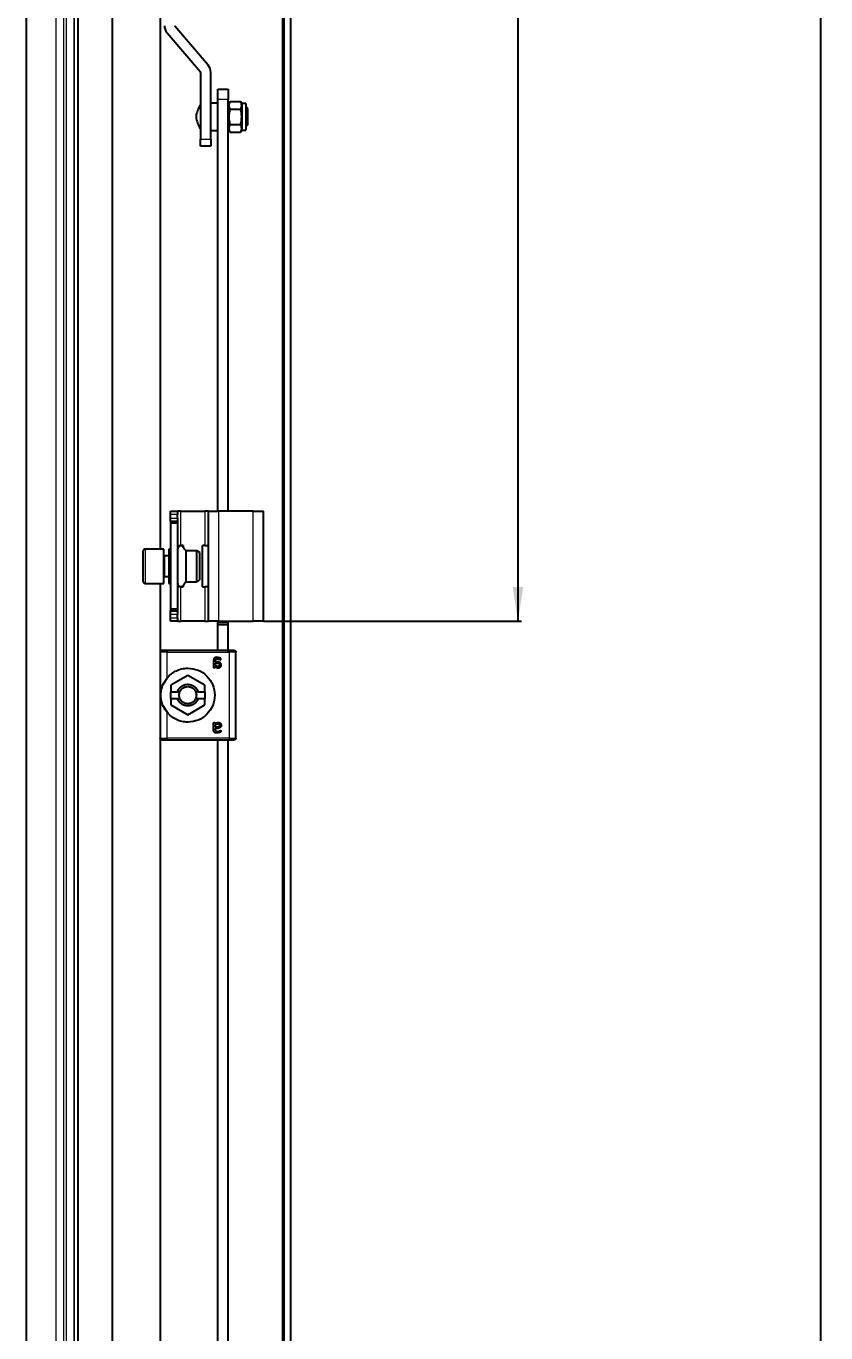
# Model space of a CAD drawing. Header units: millimetres. Extents: x -708 to 1768, y -1269 to 974.
# Drawn here: x 1535.3 to 1767.8, y -591.4 to -211.3 of the extents above; entities that cross this region are included whole.
import ezdxf

# ---------------------------------------------------------------- set-up
doc = ezdxf.new("R2010")
doc.units = ezdxf.units.MM
doc.layers.add('FORMAT', color=7, linetype='Continuous')
doc.styles.add('SLDTEXTSTYLE0', font='TXT', dxfattribs={"width": 0.75})
doc.dimstyles.new('SLDDIMSTYLE0', dxfattribs={"dimtxt": 20, "dimasz": 10, "dimexe": 0, "dimexo": 0.0625, "dimgap": 5, "dimtad": 2, "dimdec": 1, "dimrnd": 1e-09, "dimzin": 12, "dimdsep": 46, "dimtxsty": 'SLDTEXTSTYLE0', "dimsah": 1, "dimcen": 0.09, "dimadec": 0, "dimazin": 3, "dimtfac": 1, "dimtofl": 0, "dimtmove": 0, "dimatfit": 3, "dimfxl": 0, "dimfrac": 2, "dimtolj": 1, "dimtzin": 12, "dimarcsym": 0})

# ---------------------------------------------------------------- blocks, each defined once
blk = doc.blocks.new('_D_8')
at = {"layer": 'FORMAT'}
for p, q in [((1604.31, 672.59), (1767.3, 672.59)), ((1766.3, 672.59), (1766.3, -859.41)), ((1604.31, -859.41), (1767.3, -859.41))]:
    blk.add_line(p, q, dxfattribs=at)
for points in [[(1766.3, 672.59), (1764.76, 662.59), (1767.84, 662.59)], [(1766.3, -859.41), (1767.84, -849.41), (1764.76, -849.41)]]:
    blk.add_solid(points, dxfattribs=at)
at = {"layer": 'FORMAT', "insert": (1740.52, -122.97), "char_height": 20, "attachment_point": 1, "rotation": 90, "style": 'SLDTEXTSTYLE0'}
blk.add_mtext('1532', dxfattribs=at)
blk = doc.blocks.new('_D_11')
at = {"layer": 'FORMAT'}
for p, q in [((1604.31, 197.59), (1679.3, 197.59)), ((1678.3, 197.59), (1678.3, -384.41)), ((1604.31, -384.41), (1679.3, -384.41))]:
    blk.add_line(p, q, dxfattribs=at)
for points in [[(1678.3, 197.59), (1676.76, 187.59), (1679.84, 187.59)], [(1678.3, -384.41), (1679.84, -374.41), (1676.76, -374.41)]]:
    blk.add_solid(points, dxfattribs=at)
at = {"layer": 'FORMAT', "insert": (1652.52, -115.58), "char_height": 20, "attachment_point": 1, "rotation": 90, "style": 'SLDTEXTSTYLE0'}
blk.add_mtext('582', dxfattribs=at)

msp = doc.modelspace()

# ---------------------------------------------------------------- linework, layer by layer
at = {"color": 7, "linetype": 'Continuous', "lineweight": 25}
for p, q in [((1610.3, -970.91), (1610.3, 784.09)), ((1612.3, -970.91), (1612.3, 784.09)), ((1560.3, 751.09), (1560.3, -937.91)), ((1550.3, 721.59), (1550.3, -908.41)), ((1535.3, 706.59), (1535.3, -893.41)), ((1574.3, 176.59), (1574.3, -363.41)), ((1588.23, -222.71), (1578.54, -211.34)), ((1576.26, -213.29), (1585.95, -224.65)), ((1586, -224.78), (1586, -244.21)), ((1589, -244.21), (1589, -224.78)), ((1591, -232.71), (1591, -229.71)), ((1591, -229.71), (1594, -229.71)), ((1594, -229.71), (1594, -232.71)), ((1591, -233.71), (1589, -233.71)), ((1591, -352.41), (1591, -232.71)), ((1594, -352.41), (1594, -232.71)), ((1594.2, -234.76), (1594, -234.76)), ((1594.54, -233.26), (1594.2, -233.86)), ((1594.2, -233.86), (1594.2, -241.56)), ((1594.54, -233.26), (1597.65, -233.26)), ((1594.54, -235.48), (1597.65, -235.48)), ((1598, -233.86), (1597.65, -233.26)), ((1599.2, -233.86), (1598, -233.86)), ((1598, -233.86), (1598, -241.56)), ((1599.2, -233.86), (1599.2, -241.56)), ((1599.7, -235.26), (1599.2, -234.76)), ((1599.7, -235.26), (1599.7, -240.16)), ((1589, -241.71), (1591, -241.71)), ((1594, -240.66), (1594.2, -240.66)), ((1594.2, -241.56), (1594.54, -242.16)), ((1594.54, -239.93), (1597.65, -239.93)), ((1594.54, -242.16), (1597.65, -242.16)), ((1597.65, -242.16), (1598, -241.56)), ((1598, -241.56), (1599.2, -241.56)), ((1599.2, -240.66), (1599.7, -240.16)), ((1586, -246.21), (1586, -244.21)), ((1589, -246.21), (1586, -246.21)), ((1589, -244.21), (1589, -246.21)), ((1577.3, -352.41), (1579.3, -352.41)), ((1577.3, -353.41), (1577.3, -352.41)), ((1577.3, -354.41), (1577.3, -353.41)), ((1579.3, -352.41), (1579.3, -353.41)), ((1580.3, -352.41), (1579.3, -352.41)), ((1579.3, -354.41), (1579.3, -353.41)), ((1580.3, -352.41), (1587.3, -352.41)), ((1588.3, -352.41), (1587.3, -352.41)), ((1588.3, -352.41), (1591.3, -352.41)), ((1588.3, -384.41), (1588.3, -352.41)), ((1601.3, -352.41), (1591.3, -352.41)), ((1601.3, -352.41), (1604.3, -352.41)), ((1604.3, -384.41), (1604.3, -352.41)), ((1577.3, -355.41), (1577.3, -354.41)), ((1579.3, -355.41), (1577.3, -355.41)), ((1577.3, -355.41), (1577.3, -355.91)), ((1579.3, -355.91), (1577.3, -355.91)), ((1577.3, -355.91), (1577.3, -380.91)), ((1579.3, -354.41), (1579.3, -355.41)), ((1579.3, -355.41), (1579.3, -355.91)), ((1579.3, -355.91), (1579.3, -380.91)), ((1569.3, -372.81), (1569.3, -364.01)), ((1575.3, -363.41), (1569.9, -363.41)), ((1575.3, -373.41), (1575.3, -363.41)), ((1577.3, -363.41), (1576.8, -363.41)), ((1576.8, -363.41), (1576.8, -364.62)), ((1576.8, -364.62), (1576.8, -373.41)), ((1579.3, -362.41), (1580.3, -362.41)), ((1581, -362.41), (1580.3, -362.41)), ((1581, -362.41), (1581, -362.86)), ((1584.93, -363.91), (1581.8, -363.91)), ((1581.8, -372.91), (1581.8, -363.91)), ((1585.8, -364.41), (1584.93, -363.91)), ((1584.93, -372.91), (1584.93, -363.91)), ((1585.8, -372.41), (1585.8, -364.41)), ((1586.6, -374.41), (1586.6, -362.41)), ((1587.3, -362.41), (1586.6, -362.41)), ((1587.3, -362.41), (1588.3, -362.41)), ((1576.8, -365.41), (1575.55, -365.41)), ((1575.55, -371.41), (1576.8, -371.41)), ((1584.93, -372.91), (1585.8, -372.41)), ((1569.9, -373.41), (1575.3, -373.41)), ((1574.3, -373.41), (1574.3, -393.23)), ((1576.8, -373.41), (1577.3, -373.41)), ((1580.3, -374.41), (1579.3, -374.41)), ((1580.3, -374.41), (1581, -374.41)), ((1581, -373.96), (1581, -374.41)), ((1581.8, -372.91), (1584.93, -372.91)), ((1586.6, -374.41), (1587.3, -374.41)), ((1588.3, -374.41), (1587.3, -374.41)), ((1579.3, -380.91), (1577.3, -380.91)), ((1577.3, -380.91), (1577.3, -381.41)), ((1577.3, -382.41), (1577.3, -381.41)), ((1577.3, -381.41), (1579.3, -381.41)), ((1577.3, -383.41), (1577.3, -382.41)), ((1577.3, -384.41), (1577.3, -383.41)), ((1579.3, -380.91), (1579.3, -381.41)), ((1579.3, -381.41), (1579.3, -382.41)), ((1579.3, -383.41), (1579.3, -382.41)), ((1579.3, -383.41), (1579.3, -384.41)), ((1579.3, -384.41), (1577.3, -384.41)), ((1579.3, -384.41), (1580.3, -384.41)), ((1587.3, -384.41), (1580.3, -384.41)), ((1587.3, -384.41), (1588.3, -384.41)), ((1591.3, -384.41), (1588.3, -384.41)), ((1591, -384.87), (1591, -384.41)), ((1591, -385.37), (1591, -384.87)), ((1591, -385.37), (1594, -385.37)), ((1591, -392.91), (1591, -385.37)), ((1591.3, -384.41), (1601.3, -384.41)), ((1594, -384.87), (1594, -384.41)), ((1594, -385.37), (1594, -384.87)), ((1594, -393.21), (1594, -385.37)), ((1604.3, -384.41), (1601.3, -384.41)), ((1574.3, -393.41), (1574.3, -418.41)), ((1594.3, -392.91), (1576.3, -392.91)), ((1594.9, -392.91), (1594.65, -392.91)), ((1596.3, -418.41), (1596.3, -393.41)), ((1589.74, -395.95), (1589.74, -397.82)), ((1590.2, -397.82), (1590.2, -397.54)), ((1590.27, -396.2), (1590.27, -395.99)), ((1590.65, -396.2), (1590.27, -396.2)), ((1590.27, -396.56), (1590.7, -396.56)), ((1590.27, -397.14), (1590.27, -396.56)), ((1575.13, -402.78), (1576.63, -400.53)), ((1582.3, -400.19), (1577.35, -403.05)), ((1587.25, -403.05), (1582.3, -400.19)), ((1577.35, -403.05), (1577.35, -404.91)), ((1577.35, -404.91), (1579.31, -404.91)), ((1577.35, -406.91), (1577.35, -404.91)), ((1580.01, -404.91), (1579.31, -404.91)), ((1585.28, -404.91), (1584.59, -404.91)), ((1585.28, -404.91), (1587.25, -404.91)), ((1587.25, -404.91), (1587.25, -403.05)), ((1587.25, -404.91), (1587.25, -406.91)), ((1576.63, -411.29), (1575.13, -409.04)), ((1577.35, -406.91), (1577.35, -408.77)), ((1577.35, -406.91), (1579.31, -406.91)), ((1577.35, -408.77), (1582.3, -411.63)), ((1579.31, -406.91), (1580.01, -406.91)), ((1582.3, -411.63), (1587.25, -408.77)), ((1584.59, -406.91), (1585.28, -406.91)), ((1585.28, -406.91), (1587.25, -406.91)), ((1587.25, -408.77), (1587.25, -406.91)), ((1589.74, -415.87), (1589.74, -414)), ((1590.2, -414), (1590.2, -414.28)), ((1590.27, -415.26), (1590.27, -414.68)), ((1590.7, -415.26), (1590.27, -415.26)), ((1590.65, -415.62), (1590.27, -415.62)), ((1590.27, -415.62), (1590.27, -415.83)), ((1574.3, -418.58), (1574.3, -838.41)), ((1576.3, -418.91), (1594.3, -418.91)), ((1591, -827.41), (1591, -418.91)), ((1594, -827.41), (1594, -418.91)), ((1594.65, -418.91), (1594.9, -418.91))]:
    msp.add_line(p, q, dxfattribs=at)
at = {"color": 8, "linetype": 'Continuous', "lineweight": 18}
for p, q in [((1609.7, 781.49), (1609.7, -968.31)), ((1549.2, 720.49), (1549.2, -907.31)), ((1549.3, 720.59), (1549.3, -907.41)), ((1543.89, 715.18), (1543.89, -902)), ((1546.2, 717.49), (1546.2, -904.31)), ((1546.89, 718.18), (1546.89, -905)), ((1594, -232.71), (1591, -232.71)), ((1586, -244.21), (1589, -244.21)), ((1579.3, -353.41), (1577.3, -353.41)), ((1580.3, -362.41), (1580.3, -352.41)), ((1587.3, -352.41), (1587.3, -362.41)), ((1591.3, -384.41), (1591.3, -352.41)), ((1601.3, -384.41), (1601.3, -352.41)), ((1577.3, -354.41), (1579.3, -354.41)), ((1569.9, -363.41), (1569.9, -373.41)), ((1575.55, -365.41), (1575.55, -366.88)), ((1575.55, -366.88), (1575.55, -371.41)), ((1580.3, -384.41), (1580.3, -374.41)), ((1587.3, -374.41), (1587.3, -384.41)), ((1579.3, -382.41), (1577.3, -382.41)), ((1577.3, -383.41), (1579.3, -383.41)), ((1594, -384.87), (1591, -384.87)), ((1576.3, -400.85), (1576.3, -393.41)), ((1576.3, -393.41), (1594.3, -393.41)), ((1594.3, -393.41), (1594.3, -418.41)), ((1582.3, -408.41), (1582.3, -409.06)), ((1576.3, -418.41), (1576.3, -410.97)), ((1594.3, -418.41), (1576.3, -418.41))]:
    msp.add_line(p, q, dxfattribs=at)
at = {"color": 7, "linetype": 'Continuous', "lineweight": 25}
for centre, radius, start, end in [((1578.7, -211.21), 3.2, 180, 220.4367), ((1578.7, -211.21), 0.2, 180, 220.4367), ((1585.8, -224.78), 3.2, 0, 40.4367), ((1585.8, -224.78), 0.2, 0, 40.4367), ((1592.64, -238.67), 8, 146.1291, 173.1181), ((1592.64, -236.75), 8, 186.8819, 213.8709), ((1569.9, -364.01), 0.6, 90, 180), ((1575.55, -365.16), 0.25, 180, 270), ((1575.55, -371.66), 0.25, 90, 180), ((1569.9, -372.81), 0.6, 180, 270)]:
    msp.add_arc(centre, radius, start, end, dxfattribs=at)
for points, knots in [([(1594.54, -233.26), (1594.36, -233.66), (1594.03, -234.4), (1594.38, -235.14), (1594.54, -235.48)], [0, 0, 0, 0, 0.534707, 1, 1, 1, 1]), ([(1594.54, -235.48), (1594.37, -236.24), (1594.03, -237.72), (1594.37, -239.21), (1594.54, -239.93)], [0, 0, 0, 0, 0.508481, 1, 1, 1, 1]), ([(1597.65, -235.48), (1597.83, -235.09), (1598.17, -234.34), (1597.81, -233.6), (1597.65, -233.26)], [0, 0, 0, 0, 0.534707, 1, 1, 1, 1]), ([(1597.65, -239.93), (1597.82, -239.18), (1598.17, -237.7), (1597.82, -236.21), (1597.65, -235.48)], [0, 0, 0, 0, 0.508481, 1, 1, 1, 1]), ([(1594.54, -239.93), (1594.36, -240.33), (1594.03, -241.08), (1594.38, -241.82), (1594.54, -242.16)], [0, 0, 0, 0, 0.534707, 1, 1, 1, 1]), ([(1597.65, -242.16), (1597.83, -241.76), (1598.17, -241.02), (1597.81, -240.28), (1597.65, -239.93)], [0, 0, 0, 0, 0.534707, 1, 1, 1, 1]), ([(1581.8, -363.91), (1581.62, -363.76), (1581.27, -363.45), (1581.08, -362.88), (1580.72, -362.58), (1580.38, -362.45), (1580.02, -362.48), (1579.67, -362.67), (1579.42, -363.03), (1579.34, -363.33), (1579.3, -363.48)], [0, 0, 0, 0, 0.185676, 0.371025, 0.466937, 0.562172, 0.656347, 0.751553, 0.873842, 1, 1, 1, 1]), ([(1579.3, -373.34), (1579.34, -373.49), (1579.42, -373.79), (1579.67, -374.15), (1580.02, -374.34), (1580.38, -374.37), (1580.72, -374.24), (1581.08, -373.94), (1581.27, -373.37), (1581.62, -373.06), (1581.8, -372.91)], [0, 0, 0, 0, 0.126158, 0.248447, 0.343653, 0.437828, 0.533063, 0.628975, 0.814324, 1, 1, 1, 1]), ([(1590.85, -394.91), (1590.7, -394.92), (1590.48, -394.93), (1590.2, -395.02), (1590.01, -395.14), (1589.87, -395.31), (1589.76, -395.58), (1589.74, -395.8), (1589.74, -395.95)], [0, 0, 0, 0, 0.250089, 0.382495, 0.500259, 0.622163, 0.750133, 1, 1, 1, 1]), ([(1591.91, -395.41), (1591.91, -395.35), (1591.91, -395.27), (1591.85, -395.18), (1591.71, -395.09), (1591.39, -394.96), (1591.06, -394.93), (1590.85, -394.91)], [0, 0, 0, 0, 0.1246927, 0.1871822, 0.2497734, 0.5000394, 1, 1, 1, 1]), ([(1589.74, -397.82), (1589.74, -397.83), (1589.74, -397.85), (1589.75, -397.87), (1589.78, -397.89), (1589.85, -397.91), (1589.92, -397.91), (1589.97, -397.91)], [0, 0, 0, 0, 0.124881, 0.183376, 0.250934, 0.500336, 1, 1, 1, 1]), ([(1589.97, -397.91), (1590.01, -397.91), (1590.08, -397.91), (1590.16, -397.89), (1590.18, -397.87), (1590.19, -397.85), (1590.2, -397.83), (1590.2, -397.82)], [0, 0, 0, 0, 0.499718, 0.749437, 0.810587, 0.875078, 1, 1, 1, 1]), ([(1590.2, -397.54), (1590.32, -397.65), (1590.51, -397.82), (1590.78, -397.93), (1590.95, -397.96), (1591.03, -397.97), (1591.07, -397.97)], [0, 0, 0, 0, 0.499113, 0.749325, 0.874665, 1, 1, 1, 1]), ([(1590.27, -395.99), (1590.27, -395.9), (1590.28, -395.76), (1590.33, -395.59), (1590.41, -395.48), (1590.52, -395.4), (1590.64, -395.35), (1590.77, -395.32), (1590.86, -395.32), (1590.91, -395.32)], [0, 0, 0, 0, 0.250023, 0.382539, 0.499802, 0.620838, 0.749652, 0.874777, 1, 1, 1, 1]), ([(1590.99, -397.56), (1590.92, -397.55), (1590.77, -397.54), (1590.51, -397.4), (1590.37, -397.25), (1590.27, -397.14)], [0, 0, 0, 0, 0.249939, 0.499864, 1, 1, 1, 1]), ([(1592.03, -397.12), (1592.03, -397.05), (1592.02, -396.89), (1591.92, -396.67), (1591.77, -396.5), (1591.5, -396.33), (1591.12, -396.22), (1590.8, -396.21), (1590.65, -396.2)], [0, 0, 0, 0, 0.125049, 0.249886, 0.370856, 0.49982, 0.749609, 1, 1, 1, 1]), ([(1590.7, -396.56), (1590.8, -396.56), (1590.98, -396.57), (1591.2, -396.63), (1591.35, -396.72), (1591.44, -396.82), (1591.49, -396.95), (1591.5, -397.04), (1591.5, -397.09)], [0, 0, 0, 0, 0.279652, 0.500248, 0.629485, 0.750186, 0.875763, 1, 1, 1, 1]), ([(1590.91, -395.32), (1591.07, -395.34), (1591.31, -395.37), (1591.56, -395.49), (1591.69, -395.56), (1591.76, -395.6), (1591.8, -395.61), (1591.81, -395.62)], [0, 0, 0, 0, 0.4987, 0.749508, 0.874949, 0.946783, 1, 1, 1, 1]), ([(1591.5, -397.09), (1591.5, -397.15), (1591.49, -397.25), (1591.42, -397.37), (1591.36, -397.44), (1591.28, -397.5), (1591.19, -397.53), (1591.09, -397.55), (1591.02, -397.56), (1590.99, -397.56)], [0, 0, 0, 0, 0.2491681, 0.3736348, 0.4993903, 0.6193944, 0.7496557, 0.8747703, 1, 1, 1, 1]), ([(1591.07, -397.97), (1591.19, -397.96), (1591.38, -397.95), (1591.6, -397.86), (1591.76, -397.77), (1591.88, -397.64), (1592, -397.43), (1592.02, -397.25), (1592.03, -397.12)], [0, 0, 0, 0, 0.25007, 0.379181, 0.500499, 0.62417, 0.750842, 1, 1, 1, 1]), ([(1591.81, -395.62), (1591.82, -395.61), (1591.84, -395.61), (1591.86, -395.6), (1591.87, -395.59), (1591.89, -395.57), (1591.9, -395.52), (1591.91, -395.48), (1591.91, -395.44), (1591.91, -395.42), (1591.91, -395.41)], [0, 0, 0, 0, 0.128825, 0.180169, 0.243397, 0.36986, 0.499864, 0.749649, 0.843476, 1, 1, 1, 1]), ([(1576.3, -410.97), (1576.01, -410.59), (1575.44, -409.84), (1574.88, -408.59), (1574.53, -407.31), (1574.4, -405.91), (1574.53, -404.51), (1574.88, -403.23), (1575.44, -401.98), (1576.01, -401.22), (1576.3, -400.85)], [0, 0, 0, 0, 0.125762, 0.25037, 0.375307, 0.500139, 0.62481, 0.749763, 0.874888, 1, 1, 1, 1]), ([(1589.74, -414), (1589.74, -413.99), (1589.74, -413.97), (1589.75, -413.95), (1589.78, -413.93), (1589.85, -413.91), (1589.92, -413.91), (1589.97, -413.91)], [0, 0, 0, 0, 0.124884, 0.186377, 0.250914, 0.500322, 1, 1, 1, 1]), ([(1589.97, -413.91), (1590.01, -413.91), (1590.07, -413.91), (1590.14, -413.93), (1590.17, -413.94), (1590.18, -413.95), (1590.19, -413.97), (1590.2, -413.99), (1590.2, -414)], [0, 0, 0, 0, 0.4991618, 0.6442419, 0.7496985, 0.8136051, 0.8752168, 1, 1, 1, 1]), ([(1590.2, -414.28), (1590.32, -414.17), (1590.51, -414), (1590.82, -413.87), (1590.99, -413.86), (1591.07, -413.85)], [0, 0, 0, 0, 0.499364, 0.749701, 1, 1, 1, 1]), ([(1591.07, -413.85), (1591.19, -413.86), (1591.38, -413.87), (1591.6, -413.96), (1591.76, -414.05), (1591.88, -414.18), (1592, -414.39), (1592.02, -414.57), (1592.03, -414.69)], [0, 0, 0, 0, 0.25007, 0.379559, 0.500499, 0.624556, 0.750843, 1, 1, 1, 1]), ([(1590.85, -416.91), (1590.78, -416.91), (1590.63, -416.91), (1590.41, -416.87), (1590.2, -416.8), (1590.01, -416.68), (1589.87, -416.51), (1589.76, -416.24), (1589.74, -416.02), (1589.74, -415.87)], [0, 0, 0, 0, 0.125255, 0.250437, 0.383066, 0.500493, 0.622629, 0.75025, 1, 1, 1, 1]), ([(1590.27, -414.68), (1590.37, -414.57), (1590.51, -414.41), (1590.74, -414.3), (1590.88, -414.27), (1590.95, -414.26), (1590.99, -414.26)], [0, 0, 0, 0, 0.499765, 0.749504, 0.874771, 1, 1, 1, 1]), ([(1590.27, -415.83), (1590.27, -415.88), (1590.27, -415.97), (1590.29, -416.1), (1590.33, -416.23), (1590.41, -416.34), (1590.52, -416.42), (1590.68, -416.49), (1590.82, -416.49), (1590.91, -416.5)], [0, 0, 0, 0, 0.125295, 0.250514, 0.383518, 0.50035, 0.621938, 0.750243, 1, 1, 1, 1]), ([(1592.03, -414.69), (1592.03, -414.73), (1592.03, -414.81), (1592, -414.97), (1591.92, -415.15), (1591.77, -415.33), (1591.5, -415.49), (1591.12, -415.6), (1590.8, -415.61), (1590.65, -415.62)], [0, 0, 0, 0, 0.062637, 0.125278, 0.250072, 0.374841, 0.499994, 0.749696, 1, 1, 1, 1]), ([(1591.5, -414.73), (1591.5, -414.78), (1591.49, -414.87), (1591.44, -415), (1591.35, -415.1), (1591.2, -415.19), (1590.98, -415.25), (1590.8, -415.26), (1590.7, -415.26)], [0, 0, 0, 0, 0.124446, 0.249795, 0.37, 0.499734, 0.719932, 1, 1, 1, 1]), ([(1591.91, -416.41), (1591.91, -416.44), (1591.91, -416.49), (1591.9, -416.57), (1591.85, -416.64), (1591.71, -416.73), (1591.39, -416.86), (1591.06, -416.89), (1590.85, -416.91)], [0, 0, 0, 0, 0.062686, 0.125173, 0.187628, 0.250185, 0.500314, 1, 1, 1, 1]), ([(1590.91, -416.5), (1591.07, -416.48), (1591.38, -416.46), (1591.64, -416.25), (1591.8, -416.21), (1591.81, -416.2)], [0, 0, 0, 0, 0.498852, 0.946609, 1, 1, 1, 1]), ([(1590.99, -414.26), (1591.05, -414.27), (1591.15, -414.27), (1591.28, -414.32), (1591.36, -414.38), (1591.42, -414.45), (1591.47, -414.54), (1591.5, -414.63), (1591.5, -414.7), (1591.5, -414.73)], [0, 0, 0, 0, 0.249623, 0.37714, 0.499734, 0.62273, 0.749812, 0.874876, 1, 1, 1, 1]), ([(1591.81, -416.2), (1591.82, -416.21), (1591.84, -416.21), (1591.86, -416.22), (1591.87, -416.23), (1591.89, -416.25), (1591.91, -416.32), (1591.91, -416.37), (1591.91, -416.41)], [0, 0, 0, 0, 0.13107, 0.182437, 0.243796, 0.371388, 0.500442, 1, 1, 1, 1])]:
    msp.add_open_spline(points, degree=3, knots=knots, dxfattribs=at)
for points in [[(1574.8, -392.91), (1574.73, -392.92), (1574.6, -392.93), (1574.43, -393.05), (1574.32, -393.21), (1574.3, -393.34), (1574.3, -393.41)], [(1576.3, -392.91), (1576.1, -392.91), (1575.71, -392.91), (1575.21, -392.91), (1574.86, -392.91), (1574.82, -392.91), (1574.8, -392.91)], [(1595.8, -392.91), (1595.77, -392.91), (1595.73, -392.91), (1595.38, -392.91), (1594.89, -392.91), (1594.49, -392.91), (1594.3, -392.91)], [(1595.8, -392.91), (1595.86, -392.92), (1595.99, -392.93), (1596.16, -393.05), (1596.27, -393.21), (1596.29, -393.34), (1596.3, -393.41)], [(1576.3, -400.85), (1576.69, -400.44), (1577.48, -399.61), (1578.97, -398.74), (1580.59, -398.17), (1581.73, -398.1), (1582.3, -398.06)], [(1582.3, -398.06), (1583.32, -398.18), (1585.38, -398.41), (1587.99, -400.23), (1589.74, -402.82), (1590.35, -405.91), (1589.74, -409), (1587.99, -411.59), (1585.38, -413.41), (1583.32, -413.64), (1582.3, -413.76)], [(1579.31, -404.91), (1579.44, -404.61), (1579.71, -404.01), (1580.43, -403.31), (1581.31, -402.86), (1582.3, -402.71), (1583.28, -402.86), (1584.16, -403.31), (1584.89, -404.01), (1585.15, -404.61), (1585.28, -404.91)], [(1580.01, -406.91), (1579.95, -406.75), (1579.83, -406.43), (1579.78, -405.91), (1579.83, -405.39), (1579.95, -405.07), (1580.01, -404.91)], [(1580.01, -404.91), (1580.12, -404.7), (1580.35, -404.27), (1580.91, -403.79), (1581.57, -403.47), (1582.05, -403.43), (1582.3, -403.41)], [(1582.3, -403.41), (1582.54, -403.43), (1583.02, -403.47), (1583.68, -403.79), (1584.24, -404.27), (1584.47, -404.7), (1584.59, -404.91)], [(1584.59, -404.91), (1584.65, -405.07), (1584.77, -405.39), (1584.81, -405.91), (1584.77, -406.43), (1584.65, -406.75), (1584.59, -406.91)], [(1582.3, -409.06), (1581.97, -409.03), (1581.31, -408.97), (1580.43, -408.5), (1579.71, -407.81), (1579.44, -407.21), (1579.31, -406.91)], [(1582.3, -408.41), (1582.05, -408.39), (1581.57, -408.35), (1580.91, -408.03), (1580.35, -407.55), (1580.12, -407.12), (1580.01, -406.91)], [(1585.28, -406.91), (1585.15, -407.21), (1584.89, -407.81), (1584.16, -408.5), (1583.28, -408.97), (1582.62, -409.03), (1582.3, -409.06)], [(1584.59, -406.91), (1584.47, -407.12), (1584.24, -407.55), (1583.68, -408.03), (1583.02, -408.35), (1582.54, -408.39), (1582.3, -408.41)], [(1582.3, -413.76), (1581.73, -413.72), (1580.59, -413.65), (1578.97, -413.08), (1577.48, -412.21), (1576.69, -411.38), (1576.3, -410.97)], [(1574.8, -418.91), (1574.73, -418.9), (1574.6, -418.89), (1574.43, -418.77), (1574.32, -418.61), (1574.3, -418.48), (1574.3, -418.41)], [(1574.8, -418.91), (1574.82, -418.91), (1574.86, -418.91), (1575.21, -418.91), (1575.71, -418.91), (1576.1, -418.91), (1576.3, -418.91)], [(1594.3, -418.91), (1594.49, -418.91), (1594.89, -418.91), (1595.38, -418.91), (1595.73, -418.91), (1595.77, -418.91), (1595.8, -418.91)], [(1596.3, -418.41), (1596.29, -418.48), (1596.27, -418.61), (1596.16, -418.77), (1595.99, -418.89), (1595.86, -418.9), (1595.8, -418.91)]]:
    msp.add_open_spline(points, degree=3, dxfattribs=at)
at = {"color": 8, "linetype": 'Continuous', "lineweight": 18}
for points in [[(1576.3, -393.41), (1576.03, -393.41), (1575.51, -393.41), (1574.85, -393.41), (1574.39, -393.41), (1574.33, -393.41), (1574.3, -393.41)], [(1576.3, -392.91), (1576.3, -392.92), (1576.3, -392.93), (1576.3, -393.05), (1576.3, -393.21), (1576.3, -393.34), (1576.3, -393.41)], [(1594.3, -393.41), (1594.3, -393.34), (1594.3, -393.21), (1594.3, -393.05), (1594.3, -392.93), (1594.3, -392.92), (1594.3, -392.91)], [(1596.3, -393.41), (1596.27, -393.41), (1596.21, -393.41), (1595.74, -393.41), (1595.08, -393.41), (1594.56, -393.41), (1594.3, -393.41)], [(1574.3, -418.41), (1574.33, -418.41), (1574.39, -418.41), (1574.85, -418.41), (1575.51, -418.41), (1576.03, -418.41), (1576.3, -418.41)], [(1576.3, -418.41), (1576.3, -418.48), (1576.3, -418.61), (1576.3, -418.77), (1576.3, -418.89), (1576.3, -418.9), (1576.3, -418.91)], [(1594.3, -418.91), (1594.3, -418.9), (1594.3, -418.89), (1594.3, -418.77), (1594.3, -418.61), (1594.3, -418.48), (1594.3, -418.41)], [(1594.3, -418.41), (1594.56, -418.41), (1595.08, -418.41), (1595.74, -418.41), (1596.21, -418.41), (1596.27, -418.41), (1596.3, -418.41)]]:
    msp.add_open_spline(points, degree=3, dxfattribs=at)

# ---------------------------------------------------------------- dimensions: what is measured, and where the dimension line sits
at = {"layer": 'FORMAT'}
for base, p1, p2, picture, middle in [((1766.3, -859.41), (1604.3, 672.59), (1604.3, -859.41), '_D_8', (1766.3, -93.41)), ((1678.3, -384.41), (1604.3, 197.59), (1604.3, -384.41), '_D_11', (1678.3, -93.41))]:
    dim = msp.add_linear_dim(base=base, p1=p1, p2=p2, angle=90, dimstyle='SLDDIMSTYLE0', dxfattribs=at)
    dim.commit()
    dim.dimension.update_dxf_attribs({"geometry": picture, "text_midpoint": middle, "dimtype": 160})

doc.saveas('drawing.dxf')
